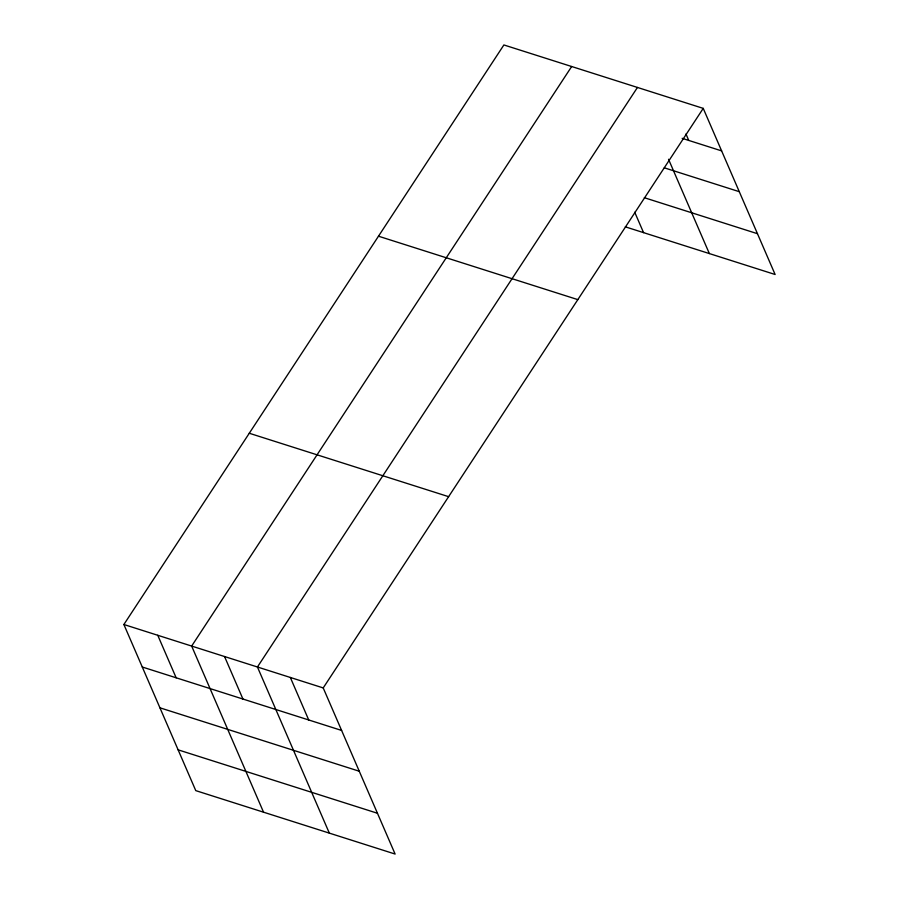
<?xml version="1.0" encoding="UTF-8"?>
<svg xmlns="http://www.w3.org/2000/svg" width="899" height="899" viewBox="0 0 899 899"><rect width="100%" height="100%" fill="white"/><g stroke="black" fill="none" stroke-linecap="round" stroke-linejoin="round"><path stroke-width="1.35" d="M123.882 624.502L323.213 687.926L395.111 854.05L195.768 790.626L123.882 624.502L503.889 44.95L703.232 108.374L775.118 274.498L625.311 226.829M571.674 66.515L191.656 646.066L263.542 812.19M637.458 87.45L257.44 667.002L329.326 833.115M323.213 687.926L703.232 108.374M682.161 138.334L721.639 150.886M664.294 167.821L739.281 191.678M644.325 197.701L757.475 233.706M378.49 236.201L577.832 299.625M249.281 433.251L448.623 496.675M142.278 667.013L341.62 730.438M159.921 707.805L359.263 771.23M178.114 749.833L377.456 813.258M685.959 133.985L688.746 140.424M668.541 159.28L709.345 253.563M634.728 212.243L643.56 232.639M290.332 677.464L308.728 719.975M224.548 656.528L242.944 699.051M157.763 635.29L176.159 677.801"/></g></svg>
